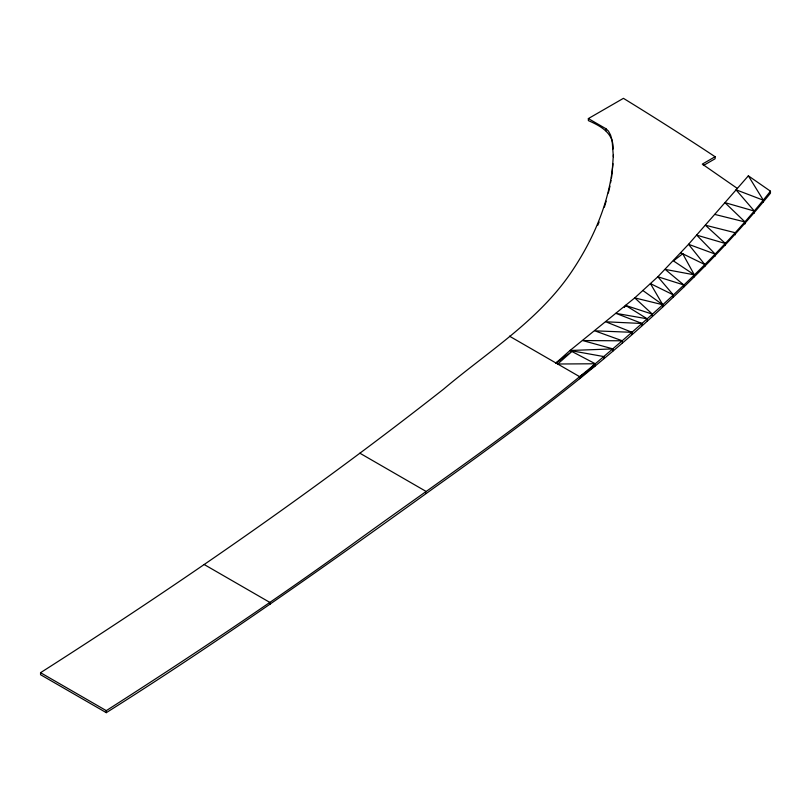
<?xml version="1.0" encoding="UTF-8"?>
<svg xmlns="http://www.w3.org/2000/svg" width="811" height="811" viewBox="0 0 811 811"><rect width="100%" height="100%" fill="white"/><g stroke="black" fill="none" stroke-linecap="round" stroke-linejoin="round"><path stroke-width="1.22" d="M613.369 154.83L612.011 174.314M612.984 163.7C609.233 202.983 592.983 240.249 570.964 272.668C538.119 320.953 487.381 352.086 443.526 389.179C314.303 490.696 179.018 584.285 40.55 672.694L40.55 674.711L106.292 712.666C218.433 642.018 326.6 565.287 434.067 487.847C555.586 401.496 675.695 309.305 770.45 193.2L770.45 191.183L748.35 175.835L688.549 244.304L657.843 276.764L634.749 297.901L570.021 350.494L555.93 362.993L571.907 351.487L557.684 364.007L595.284 363.764C657.822 310.775 719.57 255.779 770.45 191.183M610.612 182.637L611.028 180.275M611.453 177.903L611.869 175.541M587.164 372.482L587.438 371.225M608.341 193.008L609.973 186.185M604.377 207.15L606.172 201.158M597.778 225.245L599.147 222.032M624.358 307.46L625.605 305.423L652.348 314.141L652.348 316.168M106.292 712.666L106.292 710.639C189.024 657.731 270.742 603.171 350.382 545.681C432.668 485.931 517.276 429.232 595.284 363.764L570.021 350.494L612.934 348.902L612.934 350.93M555.93 362.993L559.955 360.084M579.601 376.659L595.284 365.791L595.284 363.764L579.601 378.676L579.601 376.659L509.48 336.17M613.065 149.052C613.836 133.227 601.286 126.344 588.36 120.596L588.36 118.578L623.426 98.334A3792.307 2189.467 0 0 1 704.637 149.832L715.099 156.736L715.099 158.763L703.37 165.525M715.099 156.736L702.306 164.116L737.098 188.264M622.351 342.83L622.351 340.802L582.693 340.559L612.934 348.902M632.104 334.345L632.104 332.328L594.747 330.817L622.351 340.802M642.119 325.525L642.119 323.498L605.766 321.785L632.104 332.328M647.229 320.842L647.229 318.824L615.853 313.33L642.119 323.498M570.021 350.494L603.891 356.587L603.891 358.614M714.755 214.408L745.015 221.95L745.015 223.968M754.372 213.111L754.372 211.083L724.892 202.618L745.015 221.95M725.358 245.51L725.358 243.482L696.71 235.139L715.17 254.086L715.17 256.114M683.785 286.962L683.785 284.935L657.843 276.764L673.231 294.829L673.231 296.856M715.17 254.086L688.549 244.304L704.8 264.548L704.8 266.566M763.333 202.243L763.333 200.216L735.972 189.754L754.372 211.083M680.834 252.85L704.8 264.548M673.231 294.829L650.432 283.597L662.739 304.733L662.739 306.751M588.36 118.578L605.888 128.696L608.483 131.118L610.571 135.062L612.112 140.404L613.369 156.858M359.871 453.197L425.613 491.152L425.613 493.179M204.169 564.507L269.911 602.451L269.911 604.479M40.55 672.694L106.292 710.639M625.605 305.423L647.229 318.824M642.799 290.46L662.739 304.733L634.749 297.901L652.348 314.141M683.785 284.935L665.202 269.404L694.317 274.838L694.317 276.855M725.358 243.482L705.398 225.215L735.334 232.757L735.334 234.784M748.35 175.835L763.333 200.216M605.888 128.696L605.888 130.723M682.73 253.772L673.434 260.899L694.317 274.838L682.73 253.772"/></g></svg>
